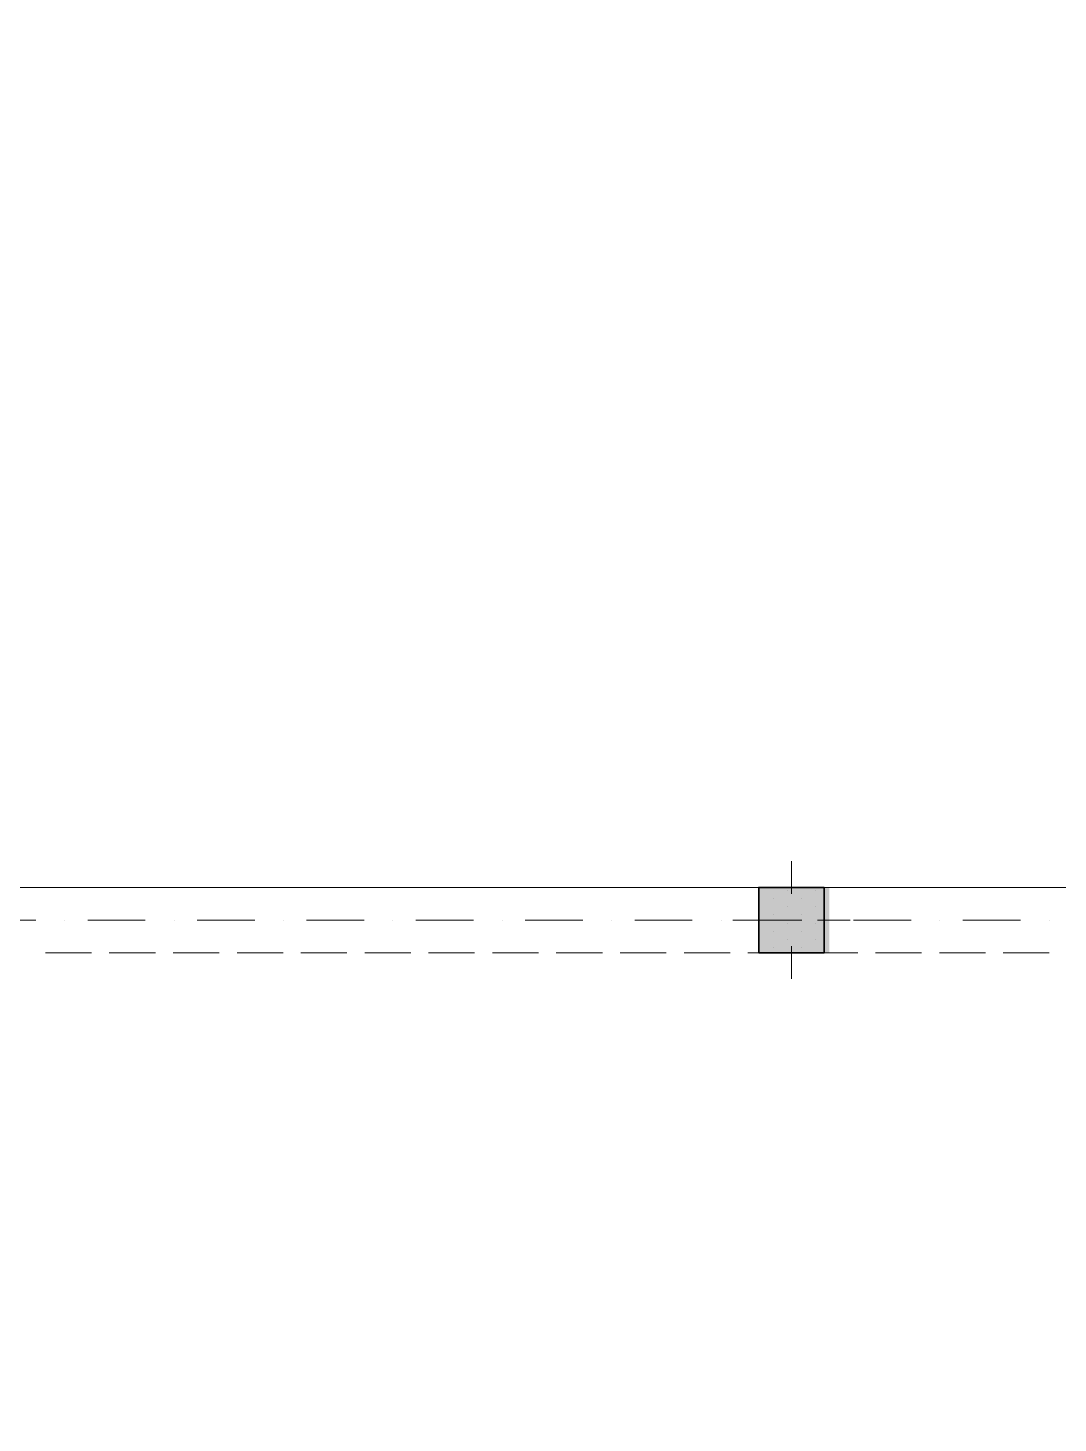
# Model space of a CAD drawing. Header units: inches. Extents: x 206002 to 410047, y 60394 to 83306.
# Drawn here: x 365110 to 368274, y 72648 to 76933 of the extents above; entities that cross this region are included whole.
import ezdxf

# ---------------------------------------------------------------- set-up
doc = ezdxf.new("R2010")
doc.units = ezdxf.units.IN
doc.header["$MEASUREMENT"] = 0
doc.layers.add('PDF_Structural - Bearing', color=7, linetype='Continuous')

msp = doc.modelspace()

# ---------------------------------------------------------------- linework, layer by layer
at = {"layer": 'PDF_Structural - Bearing', "lineweight": 18}
msp.add_lwpolyline([(409967, 74292.9), (379486.7, 74292.9), (379486.7, 81254.4), (376478.8, 81254.4), (376478.8, 74292.9), (345998.6, 74292.9), (345998.6, 65369.4), (355523.7, 65369.4), (355523.7, 63865.4), (400642.4, 63865.4), (400642.4, 65369.4), (409967, 65369.4)], close=True, dxfattribs=at)
at = {"layer": 'PDF_Structural - Bearing', "lineweight": 0}
for points in [[(367455.1, 74373.1), (367455.1, 74272.8)], [(367274.6, 74192.6), (367374.9, 74192.6)], [(367635.5, 74192.6), (367535.3, 74192.6)], [(367455.1, 74012.1), (367455.1, 74112.4)]]:
    msp.add_lwpolyline(points, close=True, dxfattribs=at)
at = {"layer": 'PDF_Structural - Bearing', "lineweight": 18}
for points in [[(365138.5, 74293.1), (365279.9, 74293.1)], [(365334.6, 74293.1), (365476.1, 74293.1)], [(365530.7, 74293.1), (365672.3, 74293.1)], [(365726.9, 74293.1), (365868.4, 74293.1)], [(365923, 74293.1), (366064.5, 74293.1)], [(366119.1, 74293.1), (366260.6, 74293.1)], [(366315.3, 74293.1), (366456.7, 74293.1)], [(366511.4, 74293.1), (366652.9, 74293.1)], [(366707.5, 74293.1), (366849, 74293.1)], [(366903.6, 74293.1), (367045.1, 74293.1)], [(367099.7, 74293.1), (367241.2, 74293.1)], [(367295.8, 74293.1), (367437.4, 74293.1)], [(367492.1, 74293.1), (367633.5, 74293.1)], [(367688.2, 74293.1), (367829.6, 74293.1)], [(367884.3, 74293.1), (368025.8, 74293.1)], [(368080.4, 74293.1), (368221.9, 74293.1)], [(365163.8, 74092.5), (365305.3, 74092.5)], [(365359.9, 74092.5), (365501.4, 74092.5)], [(365556.1, 74092.5), (365697.5, 74092.5)], [(365752.2, 74092.5), (365893.7, 74092.5)], [(365948.3, 74092.5), (366089.8, 74092.5)], [(366144.4, 74092.5), (366285.9, 74092.5)], [(366340.5, 74092.5), (366482, 74092.5)], [(366536.6, 74092.5), (366678.2, 74092.5)], [(366732.9, 74092.5), (366874.3, 74092.5)], [(366929, 74092.5), (367070.5, 74092.5)], [(367125.1, 74092.5), (367266.6, 74092.5)], [(367321.2, 74092.5), (367462.7, 74092.5)], [(367517.3, 74092.5), (367658.8, 74092.5)], [(367713.4, 74092.5), (367854.9, 74092.5)], [(367909.6, 74092.5), (368051, 74092.5)], [(368105.7, 74092.5), (368247.1, 74092.5)]]:
    msp.add_lwpolyline(points, dxfattribs=at)
at = {"layer": 'PDF_Structural - Bearing', "lineweight": 35}
msp.add_lwpolyline([(367555.3, 74292.9), (367555.3, 74092.3), (367354.8, 74092.3), (367354.8, 74292.9)], close=True, dxfattribs=at)
msp.add_lwpolyline([(367555.3, 74292.9), (367555.3, 74092.3), (367354.8, 74092.3), (367354.8, 74292.9)], close=True, dxfattribs=at)
at = {"layer": 'PDF_Structural - Bearing', "lineweight": 15}
for points in [[(367355.2, 74283.8), (367355.2, 74283.8)], [(367355.2, 74283.8), (367355.2, 74283.8)], [(367398.6, 74258.8), (367398.6, 74258.8)], [(367398.6, 74258.8), (367398.6, 74258.8)], [(367442, 74283.8), (367442, 74283.8)], [(367442, 74283.8), (367442, 74283.8)], [(367485.4, 74258.8), (367485.4, 74258.8)], [(367485.4, 74258.8), (367485.4, 74258.8)], [(367528.9, 74283.8), (367528.9, 74283.8)], [(367528.9, 74283.8), (367528.9, 74283.8)], [(367355.2, 74233.7), (367355.2, 74233.7)], [(367355.2, 74233.7), (367355.2, 74233.7)], [(367442, 74233.7), (367442, 74233.7)], [(367442, 74233.7), (367442, 74233.7)], [(367528.9, 74233.7), (367528.9, 74233.7)], [(367528.9, 74233.7), (367528.9, 74233.7)], [(367355.2, 74183.6), (367355.2, 74183.6)], [(367355.2, 74183.6), (367355.2, 74183.6)], [(367398.6, 74208.6), (367398.6, 74208.6)], [(367398.6, 74208.6), (367398.6, 74208.6)], [(367442, 74183.6), (367442, 74183.6)], [(367442, 74183.6), (367442, 74183.6)], [(367485.4, 74208.6), (367485.4, 74208.6)], [(367485.4, 74208.6), (367485.4, 74208.6)], [(367528.9, 74183.6), (367528.9, 74183.6)], [(367528.9, 74183.6), (367528.9, 74183.6)], [(367355.2, 74133.4), (367355.2, 74133.4)], [(367355.2, 74133.4), (367355.2, 74133.4)], [(367398.6, 74158.5), (367398.6, 74158.5)], [(367398.6, 74158.5), (367398.6, 74158.5)], [(367442, 74133.4), (367442, 74133.4)], [(367442, 74133.4), (367442, 74133.4)], [(367485.4, 74158.5), (367485.4, 74158.5)], [(367485.4, 74158.5), (367485.4, 74158.5)], [(367528.9, 74133.4), (367528.9, 74133.4)], [(367528.9, 74133.4), (367528.9, 74133.4)], [(367398.6, 74108.4), (367398.6, 74108.4)], [(367398.6, 74108.4), (367398.6, 74108.4)], [(367485.4, 74108.4), (367485.4, 74108.4)], [(367485.4, 74108.4), (367485.4, 74108.4)]]:
    msp.add_lwpolyline(points, dxfattribs=at)
at = {"layer": 'PDF_Structural - Bearing', "lineweight": 20}
for points in [[(364957.5, 74192.8), (365134.4, 74192.8)], [(365222.8, 74192.8), (365222.8, 74192.8)], [(365293.5, 74192.8), (365470.3, 74192.8)], [(365558.8, 74192.8), (365558.8, 74192.8)], [(365629.6, 74192.8), (365806.4, 74192.8)], [(365894.9, 74192.8), (365894.9, 74192.8)], [(365965.5, 74192.8), (366142.4, 74192.8)], [(366230.8, 74192.8), (366230.8, 74192.8)], [(366301.6, 74192.8), (366478.4, 74192.8)], [(366566.8, 74192.8), (366566.8, 74192.8)], [(366637.6, 74192.8), (366814.5, 74192.8)], [(366902.9, 74192.8), (366902.9, 74192.8)], [(366973.6, 74192.8), (367150.5, 74192.8)], [(367238.9, 74192.8), (367238.9, 74192.8)], [(367309.7, 74192.8), (367486.5, 74192.8)], [(367575, 74192.8), (367575, 74192.8)], [(367645.7, 74192.8), (367822.5, 74192.8)], [(367911, 74192.8), (367911, 74192.8)], [(367981.7, 74192.8), (368158.5, 74192.8)], [(368246.9, 74192.8), (368246.9, 74192.8)]]:
    msp.add_lwpolyline(points, dxfattribs=at)
at = {"layer": 'PDF_Structural - Bearing', "lineweight": 0}
msp.add_lwpolyline([(367455.1, 74192.6), (367455.1, 74192.6)], dxfattribs=at)
msp.add_lwpolyline([(367455.1, 74192.6), (367455.1, 74192.6)], dxfattribs=at)
at = {"layer": 'PDF_Structural - Bearing', "color": 7, "lineweight": 0, "true_color": 0xffffff, "transparency": 33554559}
msp.add_solid([(367555.3, 74292.9), (367555.3, 74092.3), (367354.8, 74292.9), (367354.8, 74092.3)], dxfattribs=at)
msp.add_solid([(367555.3, 74292.9), (367555.3, 74092.3), (367354.8, 74292.9), (367354.8, 74092.3)], dxfattribs=at)
at = {"layer": 'PDF_Structural - Bearing', "lineweight": 0, "transparency": 33554559}
msp.add_solid([(367371, 74292.9), (367571.6, 74292.9), (367371, 74092.3), (367571.6, 74092.3)], dxfattribs=at)

doc.saveas('drawing.dxf')
